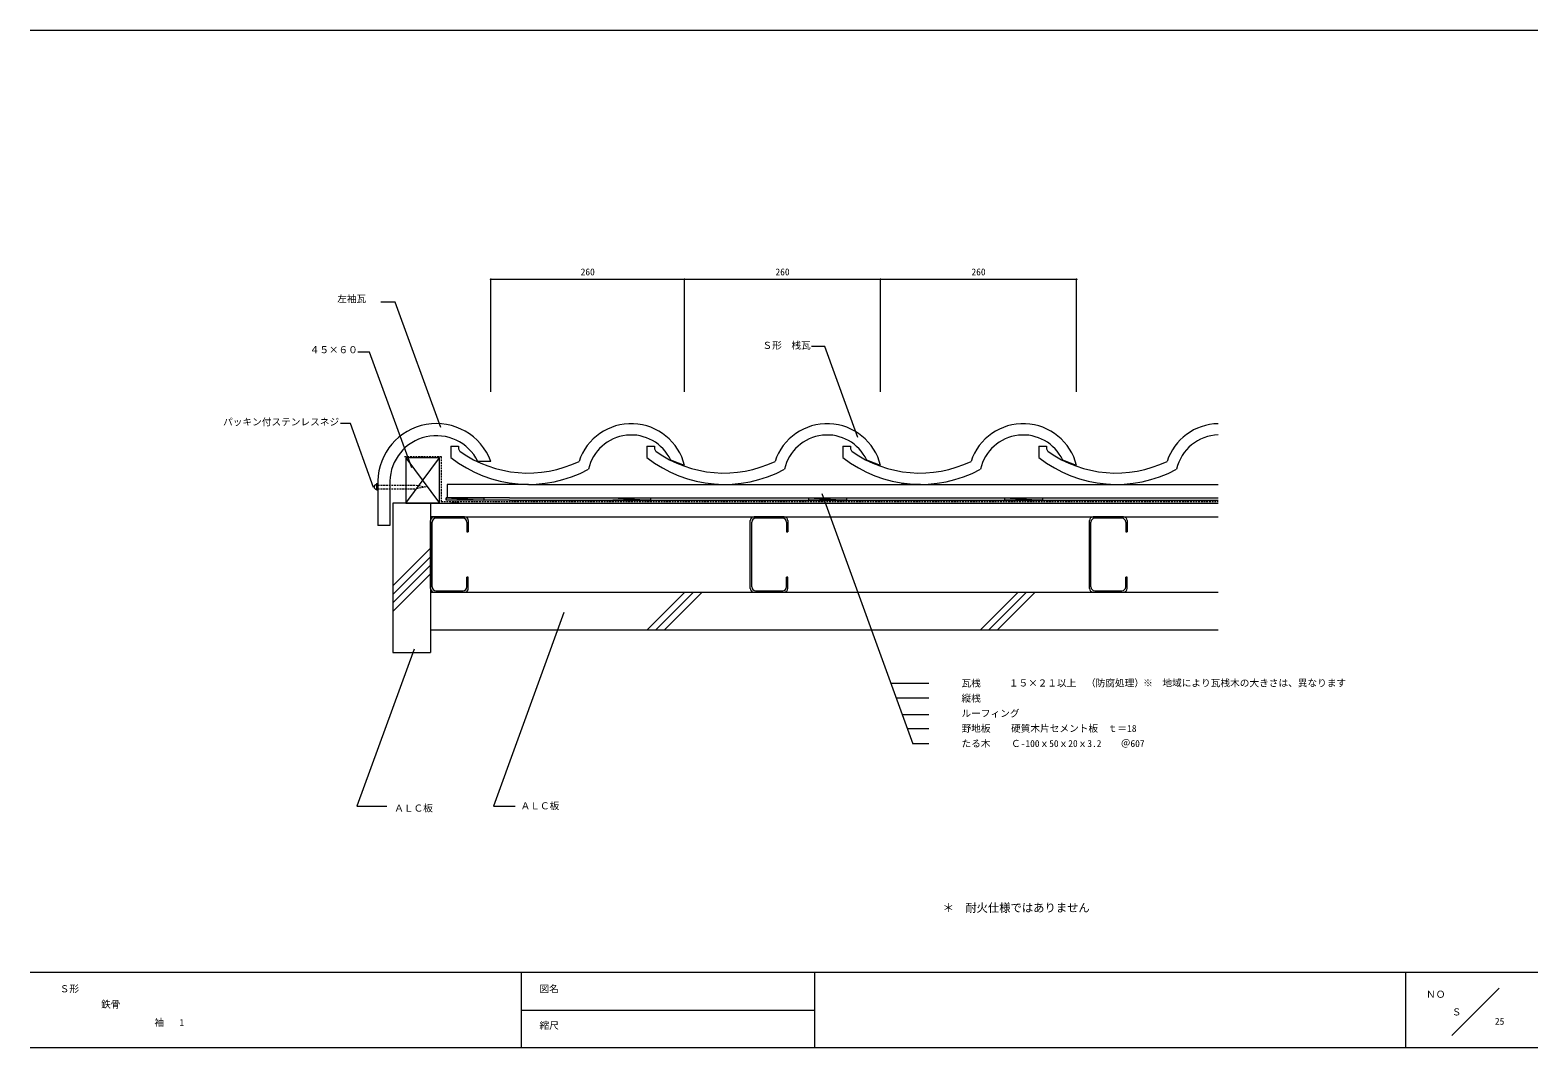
# Model space of a CAD drawing. Units: millimetres, scale not verified. Extents: x -1008 to 992, y -668 to 682.
import ezdxf
from ezdxf.enums import TextEntityAlignment as Align

# ---------------------------------------------------------------- set-up
doc = ezdxf.new("R2010")
doc.units = ezdxf.units.MM
doc.header["$LTSCALE"] = 2
doc.header["$PDMODE"] = 32
doc.header["$PDSIZE"] = 1
doc.linetypes.add('DASHED1', pattern=[1.8, 1.2, -0.6])
for name, color, linetype, lineweight in [('0-1', 7, 'Continuous', 18), ('0-2', 7, 'Continuous', 18), ('0-4_下地', 7, 'Continuous', 18), ('0-5', 7, 'Continuous', 18), ('1-0', 5, 'Continuous', 18)]:
    doc.layers.add(name, color=color, linetype=linetype, lineweight=lineweight)
doc.styles.add('ＭＳ ゴシック', font='')
doc.styles.get('ＭＳ ゴシック').set_extended_font_data('MS Gothic')

msp = doc.modelspace()

# ---------------------------------------------------------------- linework, layer by layer
at = {"layer": '0-1'}
for p, q in [((-450, 130.473), (-440, 130.473)), ((-450, 130.473), (-450, 115.473)), ((-440, 130.473), (-440, 127.26)), ((-190, 130.473), (-180, 130.473)), ((-190, 130.473), (-190, 115.473)), ((-180, 130.473), (-180, 127.26)), ((70, 130.473), (80, 130.473)), ((70, 130.473), (70, 115.473)), ((80, 130.473), (80, 127.26)), ((330, 130.473), (340, 130.473)), ((330, 130.473), (330, 115.473)), ((340, 130.473), (340, 127.26)), ((-396.874, 110.473), (-414.319, 110.473)), ((-140, 104.961), (-158.411, 112.238)), ((-140, 104.961), (-158.411, 112.238)), ((120, 104.961), (101.589, 112.238)), ((380, 104.961), (361.589, 112.238)), ((380, 104.961), (361.589, 112.238)), ((-546.874, 84.473), (-546.874, 25.473)), ((-372.134, 61.961), (568.014, 61.961)), ((-346.914, 79.961), (568.014, 79.961)), ((-306.85, 79.961), (-108.959, 79.961)), ((-46.85, 79.961), (151.041, 79.961)), ((213.15, 79.961), (411.041, 79.961)), ((-484.874, 54.961), (-526.874, 54.961)), ((-466, 54.961), (568.014, 54.961)), ((-372.134, 58.961), (568.014, 58.961))]:
    msp.add_line(p, q, dxfattribs=at)
msp.add_lwpolyline([(-530.874, 84.167), (-530.874, 25.473), (-546.874, 25.473)], dxfattribs=at)
for centre, radius, start, end in [((-469.364, 82.989), 77.525, 20.7641, 178.90306), ((-210.793, 87.583), 72.894, 13.7919, 161.69852), ((49.207, 87.583), 72.894, 13.7919, 161.69852), ((309.207, 87.583), 72.894, 13.7919, 161.69852), ((569.207, 87.583), 72.894, 91.18127, 161.69844), ((-469.364, 82.989), 61.525, 26.53323, 178.90306), ((-210.793, 87.583), 57.895, 25.2054, 167.51599), ((49.207, 87.583), 57.895, 25.2054, 167.51599), ((309.207, 87.583), 57.895, 25.2054, 167.51599), ((569.207, 87.583), 57.895, 91.18127, 167.51599), ((-430.195, 131.038), 10.508, 201.07587, 223.8392), ((-347.656, 250.473), 155.491, 234.57967, 295.79265), ((-170.195, 131.038), 10.508, 201.07587, 223.8392), ((-87.656, 250.473), 155.491, 234.57967, 295.79265), ((89.805, 131.038), 10.508, 201.07587, 223.8392), ((172.344, 250.473), 155.491, 234.57967, 295.79265), ((349.805, 131.038), 10.508, 201.07587, 223.8392), ((432.343, 250.473), 155.491, 234.57967, 295.79265), ((-346.914, 247.337), 167.376, 231.98312, 298.39507), ((-86.914, 247.337), 167.376, 231.98312, 298.39507), ((173.086, 247.337), 167.376, 231.98312, 298.39507), ((433.086, 247.337), 167.376, 231.98312, 298.39507)]:
    msp.add_arc(centre, radius, start, end, dxfattribs=at)
at = {"layer": '0-2'}
for p, q in [((-463.532, 155.38), (-524.074, 321.718)), ((-509.959, 114.961), (-464.959, 54.961)), ((-509.959, 54.961), (-464.959, 114.961)), ((-548.825, 81.042), (-548.825, 72.72)), ((-548.825, 81.042), (-546.874, 81.042)), ((-548.825, 72.72), (-546.874, 72.72)), ((-456.425, 61.961), (-456.425, 58.961)), ((-456.425, 61.961), (-406.425, 58.961)), ((-372.134, 61.961), (-456.425, 61.961)), ((-455.057, 79.961), (-455.057, 62.011)), ((-372.134, 79.961), (-455.057, 79.961)), ((-235, 61.961), (-185, 58.961)), ((25, 61.961), (75, 58.961)), ((285, 61.961), (335, 58.961)), ((-502.874, 54.961), (-526.874, 54.961)), ((-476.874, 54.961), (-502.874, 54.961)), ((-476.874, 54.961), (-476.874, -143.039)), ((-466, 54.961), (-476.874, 54.961)), ((-372.134, 58.961), (-456.425, 58.961)), ((-439.051, 54.961), (-449.925, 54.961)), ((-476.874, 36.961), (-408.958, 36.961)), ((-408.958, 36.961), (568.014, 36.961)), ((-476.874, -4.67), (-526.874, -54.669)), ((-476.874, -15.983), (-526.874, -65.983)), ((-476.874, -27.297), (-526.874, -77.297)), ((-476.874, -38.611), (-526.874, -88.611)), ((-476.874, -63.039), (568.014, -63.039)), ((-139.458, -63.039), (-189.458, -113.039)), ((-128.145, -63.039), (-178.145, -113.039)), ((-116.831, -63.039), (-166.831, -113.039)), ((302.48, -63.039), (252.48, -113.039)), ((313.794, -63.039), (263.794, -113.039)), ((325.108, -63.039), (275.108, -113.039)), ((-300, -89.797), (-393.646, -347.089)), ((-476.874, -113.039), (568.014, -113.039)), ((-393.646, -347.089), (-364.865, -347.089))]:
    msp.add_line(p, q, dxfattribs=at)
at = {"layer": '0-2', "linetype": 'DASHED1'}
for p, q in [((-546.874, 79.013), (-507.493, 79.013)), ((-546.874, 74.013), (-507.493, 74.013)), ((-507.493, 79.013), (-496.154, 79.013)), ((-507.493, 74.013), (-496.154, 74.013))]:
    msp.add_line(p, q, dxfattribs=at)
at = {"layer": '0-2', "color": 3}
for p, q in [((-431.874, 36.961), (-476.874, 36.961)), ((-476.874, -58.039), (-476.874, 31.961)), ((-474.874, -56.039), (-474.874, 29.961)), ((-433.874, 34.961), (-469.874, 34.961)), ((-428.874, 29.961), (-428.874, 16.961)), ((-426.874, 31.961), (-426.874, 16.961)), ((-52.874, -58.039), (-52.874, 31.961)), ((-50.874, -56.039), (-50.874, 29.961)), ((-7.874, 36.961), (-47.874, 36.961)), ((-9.874, 34.961), (-45.874, 34.961)), ((-4.874, 29.961), (-4.874, 16.961)), ((-2.874, 31.961), (-2.874, 16.961)), ((397.126, -58.039), (397.126, 31.961)), ((399.126, -56.039), (399.126, 29.961)), ((442.126, 36.961), (402.126, 36.961)), ((440.126, 34.961), (404.126, 34.961)), ((445.126, 29.961), (445.126, 16.961)), ((447.126, 31.961), (447.126, 16.961)), ((-428.874, 16.961), (-426.874, 16.961)), ((-4.874, 16.961), (-2.874, 16.961)), ((445.126, 16.961), (447.126, 16.961)), ((-426.874, -43.039), (-428.874, -43.039)), ((-428.874, -56.039), (-428.874, -43.039)), ((-426.874, -58.039), (-426.874, -43.039)), ((-2.874, -43.039), (-4.874, -43.039)), ((-4.874, -56.039), (-4.874, -43.039)), ((-2.874, -58.039), (-2.874, -43.039)), ((447.126, -43.039), (445.126, -43.039)), ((445.126, -56.039), (445.126, -43.039)), ((447.126, -58.039), (447.126, -43.039)), ((-471.874, -63.039), (-431.874, -63.039)), ((-469.874, -61.039), (-433.874, -61.039)), ((-47.874, -63.039), (-7.874, -63.039)), ((-45.874, -61.039), (-9.874, -61.039)), ((402.126, -63.039), (442.126, -63.039)), ((404.126, -61.039), (440.126, -61.039))]:
    msp.add_line(p, q, dxfattribs=at)
at = {"layer": '0-2'}
for points in [[(-501.861, 101.721), (-557.772, 255.336), (-573.407, 255.336)], [(-235, 61.961), (-185, 61.961), (-185, 58.961), (-235, 58.961)], [(-526.874, 54.961), (-526.874, -143.039), (-476.874, -143.039)], [(-498.649, -138.446), (-574.588, -347.089), (-535.135, -347.089)]]:
    msp.add_lwpolyline(points, dxfattribs=at)
at = {"layer": '0-2', "color": 3, "linetype": 'DASHED1'}
msp.add_lwpolyline([(-511.336, 116.721), (-463.098, 116.721), (-463.098, 57.284), (568.014, 57.284)], dxfattribs=at)
at = {"layer": '0-2'}
for points in [[(-509.959, 54.961), (-464.959, 54.961), (-464.959, 114.961), (-509.959, 114.961)], [(-456.425, 58.961), (-456.425, 61.961), (-406.425, 61.961), (-406.425, 58.961)], [(25, 58.961), (25, 61.961), (75, 61.961), (75, 58.961)], [(285, 58.961), (285, 61.961), (335, 61.961), (335, 58.961)]]:
    msp.add_lwpolyline(points, close=True, dxfattribs=at)
at = {"layer": '0-2', "linetype": 'DASHED1'}
msp.add_lwpolyline([(-496.154, 79.013), (-482.873, 76.513), (-496.154, 74.013)], dxfattribs=at)
at = {"layer": '0-2'}
msp.add_arc((-548.825, 76.564), 3.061, 90, 270, dxfattribs=at)
at = {"layer": '0-2', "color": 3}
for centre, start, end in [((-471.874, 31.961), 90, 180), ((-469.874, 29.961), 90, 180), ((-433.874, 29.961), 0, 90), ((-431.874, 31.961), 0, 90), ((-47.874, 31.961), 90, 180), ((-45.874, 29.961), 90, 180), ((-9.874, 29.961), 0, 90), ((-7.874, 31.961), 0, 90), ((402.126, 31.961), 90, 180), ((404.126, 29.961), 90, 180), ((440.126, 29.961), 0, 90), ((442.126, 31.961), 0, 90), ((-471.874, -58.039), 180, 270), ((-469.874, -56.039), 180, 270), ((-433.874, -56.039), 270, 0), ((-431.874, -58.039), 270, 0), ((-47.874, -58.039), 180, 270), ((-45.874, -56.039), 180, 270), ((-9.874, -56.039), 270, 0), ((-7.874, -58.039), 270, 0), ((402.126, -58.039), 180, 270), ((404.126, -56.039), 180, 270), ((440.126, -56.039), 270, 0), ((442.126, -58.039), 270, 0)]:
    msp.add_arc(centre, 5, start, end, dxfattribs=at)
at = {"layer": '0-4_下地'}
for p, q in [((-346.914, 79.961), (-372.134, 79.961)), ((-346.914, 79.961), (-306.85, 79.961)), ((173.086, 79.961), (147.866, 79.961)), ((173.086, 79.961), (213.15, 79.961))]:
    msp.add_line(p, q, dxfattribs=at)
at = {"layer": '0-5'}
for p, q in [((380, 202.513), (380, 351.965)), ((-524.074, 321.718), (-542.711, 321.718)), ((45.852, 263.077), (28.378, 263.077)), ((89.941, 141.945), (45.852, 263.077)), ((-583.358, 160.567), (-596.431, 160.567)), ((-552.502, 75.789), (-583.358, 160.567)), ((41.902, 67.704), (162.691, -264.161)), ((183.841, -184.26), (133.61, -184.26)), ((183.841, -203.739), (140.699, -203.739)), ((183.841, -225.602), (148.657, -225.602)), ((183.841, -244.285), (155.457, -244.285)), ((183.841, -264.161), (162.691, -264.161))]:
    msp.add_line(p, q, dxfattribs=at)
for points in [[(-396.874, 202.513), (-396.874, 351.965), (-140, 351.965)], [(-140, 202.513), (-140, 351.965), (120, 351.965)], [(120, 202.513), (120, 351.965), (380, 351.965)]]:
    msp.add_lwpolyline(points, dxfattribs=at)
for p in [(-396.874, 351.965), (-140, 351.965), (120, 351.965), (380, 351.965)]:
    msp.add_point(p, dxfattribs=at)
at = {"layer": '1-0'}
for p, q in [((-1008.108, 682.5), (991.892, 682.5)), ((991.892, -567.5), (-1008.108, -567.5)), ((-356.757, -567.5), (-356.757, -667.5)), ((32.432, -567.5), (32.432, -667.5)), ((816.892, -667.5), (816.892, -567.5)), ((940.541, -588.446), (877.703, -651.284)), ((-356.757, -617.5), (32.432, -617.5)), ((991.892, -667.5), (-1008.108, -667.5))]:
    msp.add_line(p, q, dxfattribs=at)

# ---------------------------------------------------------------- texts
at = {"layer": '0-2', "style": 'ＭＳ ゴシック'}
for s, height, p in [('４５×６０', 9.164, (-637.287, 251.201)), ('パッキン付ステンレスネジ', 9.164, (-752.172, 155.419)), ('１５×２１以上\u3000（防腐処理）', 9.164, (290.215, -190.914)), ('※\u3000地域により瓦桟木の大きさは、異なります', 9.164, (468.202, -190.883)), ('縦桟', 9.164, (227.356, -211.137)), ('ルーフィング', 9.164, (227.356, -231.137)), ('野地板', 9.164, (227.356, -251.137)), ('硬質木片セメント板\u3000ｔ＝18', 9.164, (293.097, -251.137)), ('たる木\u3000', 9.164, (227.356, -271.137)), ('Ｃ-100ｘ50ｘ20ｘ3.2\u3000\u3000＠607', 9.164, (293.097, -271.137)), ('ＡＬＣ板', 9.164, (-525.18, -356.884)), ('ＡＬＣ板', 9.164, (-357.516, -353.863)), ('＊\u3000耐火仕様ではありません', 11, (202.374, -490.577))]:
    msp.add_text(s, height=height, dxfattribs=at).set_placement(p, align=Align.BOTTOM_LEFT)
at = {"layer": '0-5', "style": 'ＭＳ ゴシック'}
for s, p in [('260', (-277.812, 354.465)), ('260', (-19.375, 354.465)), ('260', (240.625, 354.465)), ('左袖瓦', (-600.806, 318.757)), ('Ｓ形\u3000桟瓦', (-36.696, 256.963)), ('瓦桟\u3000', (227.356, -191.137)), ('鉄骨', (-914.111, -617.118)), ('25', (934.96, -639.619))]:
    msp.add_text(s, height=9.164, dxfattribs=at).set_placement(p, align=Align.BOTTOM_LEFT)
at = {"layer": '1-0', "color": 7, "style": 'ＭＳ ゴシック'}
for s, p in [('Ｓ形', (-968.919, -596.554)), ('図名', (-332.432, -596.554)), ('ＮＯ', (843.619, -603.848)), ('Ｓ', (877.726, -627.253)), ('袖', (-843.282, -641.199)), ('1', (-810.059, -641.199)), ('縮尺', (-332.432, -645.203))]:
    msp.add_text(s, height=9.164, dxfattribs=at).set_placement(p, align=Align.BOTTOM_LEFT)

doc.saveas('drawing.dxf')
